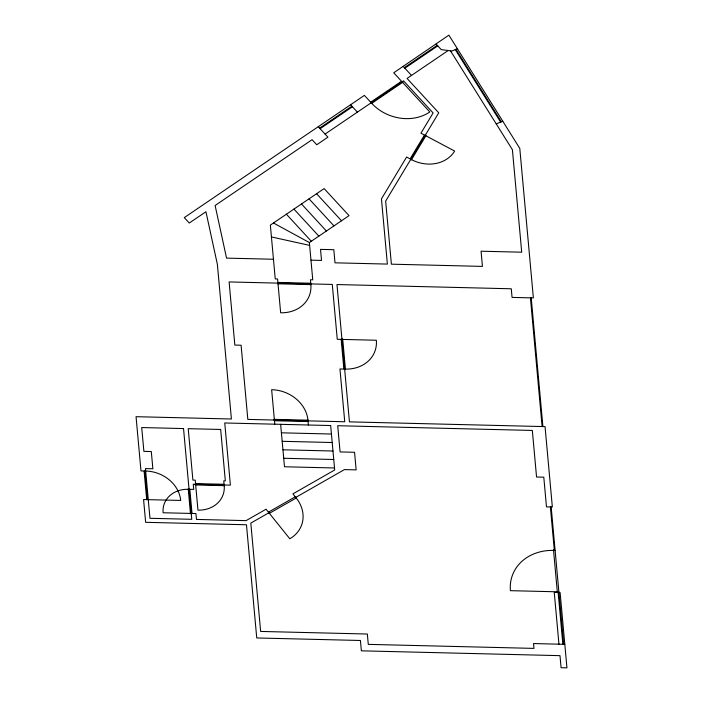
<?xml version="1.0" encoding="UTF-8"?>
<svg xmlns="http://www.w3.org/2000/svg" width="703" height="703" viewBox="0 0 703 703"><rect width="100%" height="100%" fill="white"/><g stroke="black" fill="none" stroke-linecap="round" stroke-linejoin="round"><path stroke-width="1.05" d="M402.063 81.829L393.742 72.796L448.883 35.15L519.789 148.395L533.366 297.923L512.065 297.404L511.283 288.784L336.974 284.548L349.435 421.87L545.045 426.616L552.347 507.004L546.486 506.863L543.788 477.188L536.556 477.012L532.329 430.438L337.712 425.719L340.085 451.941L354.549 452.284L356.149 469.885L344.426 469.595L295.462 497.583L294.988 496.986L268.722 512.004L269.196 512.592L250.813 523.102L260.646 631.435L367.344 634.027L368.284 644.37L533.981 648.394L533.542 643.561L564.808 644.317M404.339 67.646L437.248 45.308M404.858 68.209L437.767 45.871M319.593 128.139L351.913 106.197M320.111 128.702L352.431 106.759M325.067 134.08L403.531 80.836L433.118 112.946L420.948 133.183L425.157 135.415M448.198 50.519L407.055 78.446L438.742 112.832L385.657 201.111L391.386 264.179L482.443 266.393L481.063 251.208L521.705 252.192L512.408 149.721L450.474 50.818M310.788 283.915L310.41 279.776L312.756 279.829L309.373 242.57L349.048 215.645L324.127 188.606L270.356 225.101L275.242 278.924L277.58 278.977L277.957 283.116M457.381 48.718L451.871 51.003L441.203 49.597L436.097 44.052M496.248 123.913L502.768 121.206M273.449 259.258L226.559 258.115L215.109 205.496L312.088 139.686L316.754 144.756L327.923 137.182L318.257 126.689M310.972 260.163L321.526 260.426L320.524 249.38L333.811 249.706L334.997 262.817L387.371 264.082L381.448 198.879L406.615 157.024L410.824 159.256M341.913 339.022L342.695 339.039L345.463 369.488L344.681 369.47M341.948 339.408L337.264 339.294L332.282 284.434L229.108 281.938L234.837 345.076L241.094 345.226L247.825 419.401L344.742 421.756L339.953 368.97L344.646 369.084M342.73 339.426L376.342 340.243A34.289 29.016 20 0 1 345.428 369.101M341.974 339.698L341.192 339.681L343.837 368.776L344.619 368.794M281.411 432.82L331.429 434.032M282.175 441.308L332.203 442.521M282.949 449.797L332.976 451.01M283.722 458.277L333.74 459.498M334.514 467.978L284.487 466.766L280.638 424.331M144.915 471.379L144.133 471.361L146.699 499.622M189.028 489.06L188.246 489.042L190.478 513.647L191.26 513.665M189.045 489.288L193.738 489.402L193.263 484.226L230.391 485.132L224.749 422.978L330.665 425.543L334.698 469.982L292.896 493.875L295.743 497.416M189.081 489.604L189.854 489.622L191.989 513.137L191.207 513.12M190.46 513.418L163.105 512.759A27.909 23.621 20 0 1 188.263 489.27M191.242 513.436L195.926 513.55L196.462 519.42L246.094 520.624L266.068 509.209L268.915 512.759M554.272 549.737L553.489 549.72L557.374 592.497M555.115 550.449L554.333 550.431L550.387 506.96M557.312 591.812L510.413 590.678A47.848 40.493 20 0 1 553.56 550.405M558.876 591.847L558.094 591.829L562.857 644.273M271.428 236.937L309.628 245.382M425.324 135.143L426.027 135.521L411.369 159.897L410.666 159.528M425.86 135.793L454.639 151.048A32.698 27.672 20 0 1 411.527 159.625M424.999 135.688L424.296 135.319L410.288 158.614L410.991 158.983M273.458 222.992L309.373 242.57M403.188 66.39L411.51 75.423M402.406 81.592L402.924 82.154L371.377 103.569L370.859 103.007M402.582 82.392L429.832 111.97A41.864 35.431 20 0 1 371.72 103.332M401.712 82.066L401.185 81.504L371.035 101.97L371.553 102.533M371.202 102.77L364.391 95.38L184.274 217.614L189.274 223.036L205.935 211.735L217.376 264.354L231.41 419.006L136.057 416.694L140.978 470.913L145.662 471.019A33.094 28.006 20 0 1 180.706 500.448L143.579 499.543L145.644 522.32L246.472 524.763L256.744 637.964L360.419 640.486L361.36 650.829L559.992 655.653L561.082 667.709L566.943 667.85L560.115 592.567L554.254 592.427L558.947 644.176M350.577 104.747L357.396 112.146M316.578 193.729L341.5 220.768M309.039 198.844L333.951 225.891M301.49 203.967L326.403 231.015M293.942 209.09L318.863 236.138M286.393 214.213L311.315 241.252M296.077 497.232L296.552 497.821L269.056 513.533L268.581 512.944M269.39 513.348L289.803 538.762A34.289 29.016 20 0 0 296.218 498.014M455.939 49.315L501.327 121.804M455.263 49.597L500.65 122.085M551.17 506.977L563.639 644.291M531.213 297.87L542.901 426.563M530.431 297.852L542.118 426.545M311.192 283.924L311.253 284.618L277.623 283.801L277.562 283.107M310.445 283.907L310.375 283.221L278.239 282.439L278.309 283.124M308.389 420.877L308.327 420.183L273.959 419.348L274.021 420.043M308.011 420.86L308.389 425.007M307.624 420.851L307.694 421.545L274.847 420.746L274.785 420.06M278.019 283.81L280.655 312.791A33.498 28.34 20 0 0 310.849 284.61M274.337 419.357L271.648 389.69A34.289 29.016 20 0 1 307.949 420.174M274.398 420.051L274.776 424.19M224.494 484.982L224.556 485.676L195.32 484.965L195.258 484.279M224.143 484.973L223.765 480.834L225.329 480.87L220.663 429.463L188.228 428.681L192.894 480.087L195.241 480.14L195.61 484.288M223.844 484.965L223.782 484.279L195.847 483.602L195.909 484.288M195.671 484.973L197.965 510.158A29.104 24.631 20 0 0 224.204 485.668M144.88 471.001L147.481 499.64M183.536 428.566L141.716 427.547L143.878 451.361L151.303 451.537L152.867 468.787L145.442 468.611L149.959 518.287L191.77 519.306L183.536 428.566"/></g></svg>
